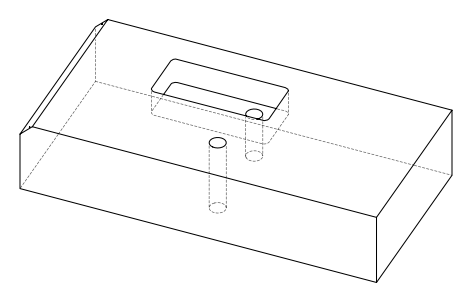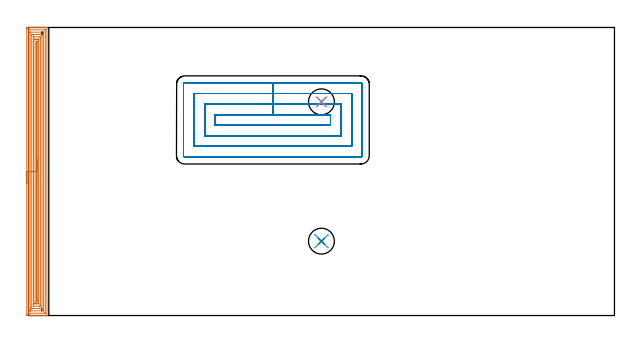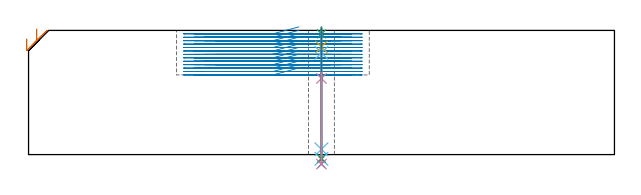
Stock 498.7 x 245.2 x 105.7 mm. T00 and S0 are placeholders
(PLAN: 10 operations, 8 tool changes, 51.6 min)
(1 AREA_MILL | FG_CHAMFER_SURFACE | UGT0205_001 | 13.92 min | 36266 mm3)
(2 MILL_RECTANGULAR_POCKET | POCKET_RECTANGULAR_STRAIGHT | NXT0201_011 | Follow Part, ap 3, ae 75% | 35.43 min | 464950 mm3)
(3 SPOT_DRILL | STEP1HOLE | NXT0321_9005460120000 | 0.05 min | 202 mm3)
(4 SPOT_DRILL_1 | STEP1HOLE_1 | NXT0321_9005460120000 | 0.06 min | 161 mm3)
(5 DRILL_BLIND_HOLE_INTO_CENTER | STEP1HOLE | NXT0301_065 | 0.07 min | 767 mm3)
(6 GUN_DRILL_THROUGH_HOLE | STEP1HOLE | UGT0307_006 | 0.52 min | 5829 mm3)
(7 DRILL_TO_ENLARGE_THROUGH_HOLE | STEP1HOLE | NXT0301_104 | 0.45 min | 9428 mm3)
(8 DRILL_TO_ENLARGE_THROUGH_HOLE_1 | STEP1HOLE | UGT0301_053 | 0.46 min | 23927 mm3)
(9 DRILL_THROUGH_HOLE_INTO_CENTER | STEP1HOLE_1 | NXT0301_065 | 0.3 min | 4526 mm3)
(10 DRILL_TO_ENLARGE_THROUGH_HOLE_2 | STEP1HOLE_1 | UGT0301_053 | 0.32 min | 20970 mm3)
(TOOL UGT0205_001 | Chamfer Mill 20 x 3 x 45 deg. | D20 FL50 Z2)
(TOOL NXT0201_011 | ENDMILL 12mm [2P460-1200-NA 1630] | D12 FL38 Z6)
(TOOL NXT0321_9005460120000 | NC Spot Drill, 142deg, 12mm, Carbide, Uncoated | D12 PA142 FL30 Z2)
(TOOL NXT0301_065 | Carbide Drill 9.4mm [860.1-0940-075A1-MM 2214] | D9.4 PA140 FL98 Z2)
(TOOL UGT0307_006 | Gun Drill 9 mm | D9 PA130 FL24 Z1)
(TOOL NXT0301_104 | Carbide Drill 14mm [860.1-1400-112A1-MM 2214] | D14 PA140 FL123 Z2)
(TOOL UGT0301_053 | Twist Drill 22 mm | D22 PA118 FL150 Z2)
(OP 1 AREA_MILL)
G17 G21 G94 G90
T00 M6
G54
G17 G0 G90 X-1.5 Y112.6 S1061 M3
G43 Z115.7 H0
Z98.5
G94 G1 Y112.638 Z97.628 F250.
Y112.752 Z96.764
Y112.941 Z95.912
Y113.203 Z95.08
Y113.537 Z94.274
Y113.94 Z93.5
Y114.408 Z92.764
Y114.94 Z92.072
Y115.529 Z91.429
Y116.172 Z90.84
Y116.864 Z90.309
Y117.6 Z89.84
Y118.374 Z89.437
Y119.18 Z89.103
Y120.012 Z88.841
Y120.863 Z88.652
Y121.728 Z88.538
Y122.6 Z88.5
Y244.578
X-1.497 Y244.891 Z88.502
X-1.492 Y245.19 Z88.506
X-1.188 Y245.2 Z88.809
X12.445 Z102.44
X13.878 Z103.874
X14.227 Z104.222
X14.924 Z104.924
X15.244 Z105.244
X15.648 Y245.193 Z105.64
X15.697 Y245.19 Z105.688
X15.7 Y245.025 Z105.7
Y0.175
X15.697 Y0.007 Z105.688
Y0.006 Z105.687
X15.647 Y0.002 Z105.638
X15.244 Y0. Z105.244
X14.924 Z104.923
X14.227 Z104.222
X12.987 Z102.984
X12.445 Z102.44
X11.825 Z101.821
X-1.189 Y0.001 Z88.808
X-1.492 Y0.01 Z88.506
X-1.499 Y0.312 Z88.499
Y0.33
X-1.5 Y122.6 Z88.5
X-0.086 Z89.914
Y242.85
X-0.085 Y242.91 Z89.915
X-0.08 Y243.028 Z89.92
X-0.071 Y243.19 Z89.929
X-0.027 Y243.193 Z89.973
X0.457 Y243.199 Z90.457
X13.82 Z103.82
X14.227 Y243.193 Z104.227
X14.278 Y243.19 Z104.278
X14.284 Y242.969 Z104.284
X14.285 Y242.85 Z104.285
X14.286 Y2.35 Z104.286
X14.285 Y2.29 Z104.285
X14.28 Y2.172 Z104.28
X14.271 Y2.01 Z104.271
X14.227 Y2.007 Z104.227
X13.743 Y2.001 Z103.743
X0.381 Z90.381
X-0.027 Y2.007 Z89.973
X-0.078 Y2.01 Z89.922
X-0.083 Y2.231 Z89.917
X-0.085 Y2.35 Z89.915
X-0.086 Y122.6 Z89.914
X1.328 Z91.328
X1.329 Y241.004 Z91.329
Y241.111
X1.332 Y241.163 Z91.332
X1.334 Y241.182 Z91.334
X1.365 Y241.19 Z91.365
X1.561 Y241.199 Z91.561
X12.445 Y241.2 Z102.445
X12.64 Y241.198 Z102.64
X12.771 Y241.194 Z102.771
X12.865 Y241.188 Z102.865
X12.868 Y241.146 Z102.868
X12.87 Y241.004 Z102.87
X12.871 Y240.576 Z102.871
X12.872 Y240.11 Z102.872
X12.871 Y4.196 Z102.871
Y4.089
X12.868 Y4.037 Z102.868
X12.865 Y4.018 Z102.865
X12.835 Y4.01 Z102.835
X12.639 Y4.001 Z102.639
X1.755 Y4. Z91.755
X1.56 Y4.001 Z91.56
X1.429 Y4.005 Z91.429
X1.335 Y4.011 Z91.335
X1.333 Y4.054 Z91.333
X1.33 Y4.196 Z91.33
X1.329 Y4.624 Z91.329
X1.328 Y5.09 Z91.328
Y122.6
X2.743 Z92.743
Y238.323
X2.746 Y239.117 Z92.746
X2.748 Y239.171 Z92.748
X2.751 Y239.19 Z92.751
X2.772 Y239.192 Z92.772
X2.881 Y239.196 Z92.881
X3.1 Y239.199 Z93.1
X11.107 Z101.107
X11.321 Y239.197 Z101.321
X11.427 Y239.192 Z101.427
X11.449 Y239.19 Z101.449
X11.451 Y239.175 Z101.451
X11.453 Y239.135 Z101.453
X11.457 Y238.42 Z101.457
Y238.323
Y6.877
X11.454 Y6.083 Z101.454
X11.452 Y6.029 Z101.452
X11.449 Y6.01 Z101.449
X11.428 Y6.008 Z101.428
X11.319 Y6.004 Z101.319
X11.1 Y6.001 Z101.1
X3.093 Z93.093
X2.879 Y6.003 Z92.879
X2.773 Y6.008 Z92.773
X2.751 Y6.01 Z92.751
X2.749 Y6.024 Z92.749
X2.747 Y6.065 Z92.747
X2.743 Y6.78 Z92.743
Y6.877
Y122.6
X4.157 Z94.157
Y236.807
X4.16 Y237.079 Z94.16
X4.163 Y237.156 Z94.163
X4.165 Y237.191 Z94.165
X4.18 Y237.193 Z94.18
X4.262 Y237.197 Z94.262
X4.428 Y237.199 Z94.428
X4.656 Y237.2 Z94.656
X9.773 Y237.199 Z99.773
X10.005 Y237.197 Z100.005
X10.035 Y237.19 Z100.035
X10.037 Y237.184 Z100.037
X10.04 Y237.161 Z100.04
X10.043 Y236.536 Z100.043
Y236.264
Y8.393
X10.04 Y8.121 Z100.04
X10.037 Y8.045 Z100.037
X10.035 Y8.01 Z100.035
X10.02 Y8.008 Z100.02
X9.938 Y8.004 Z99.938
X9.773 Y8.001 Z99.773
X9.544 Y8. Z99.544
X4.428 Y8.001 Z94.428
X4.195 Y8.003 Z94.195
X4.165 Y8.01 Z94.165
X4.163 Y8.016 Z94.163
X4.16 Y8.039 Z94.16
X4.157 Y8.664 Z94.157
Y8.936
Y122.6
X5.571 Z95.571
X5.572 Y234.749 Z95.572
X5.574 Y235.068 Z95.574
X5.576 Y235.148 Z95.576
X5.578 Y235.18 Z95.578
X5.61 Y235.19 Z95.61
X5.763 Y235.197 Z95.763
X6.209 Y235.199 Z96.209
X6.65 Y235.2 Z96.65
X7.541 Z97.541
X7.991 Y235.199 Z97.991
X8.435 Y235.197 Z98.435
X8.594 Y235.19 Z98.594
X8.622 Y235.182 Z98.622
X8.624 Y235.127 Z98.624
X8.627 Y235.004 Z98.627
X8.628 Y234.749 Z98.628
X8.629 Y234.109 Z98.629
X8.628 Y10.451 Z98.628
X8.626 Y10.131 Z98.626
X8.624 Y10.052 Z98.624
X8.622 Y10.02 Z98.622
X8.59 Y10.01 Z98.59
X8.437 Y10.004 Z98.437
X7.991 Y10.001 Z97.991
X7.55 Y10. Z97.55
X6.659 Z96.659
X6.209 Y10.001 Z96.209
X5.765 Y10.003 Z95.765
X5.606 Y10.01 Z95.606
X5.578 Y10.018 Z95.578
X5.576 Y10.073 Z95.576
X5.573 Y10.196 Z95.573
X5.572 Y10.451 Z95.572
X5.571 Y11.092 Z95.571
Y122.6
X6.985 Z96.985
Y232.183
X6.987 Y232.961 Z96.987
X6.988 Y233.074 Z96.988
X6.992 Y233.182 Z96.992
X7.1 Y233.191 Z97.1
X7.179 Y233.192 Z97.179
X7.202 Y233.191 Z97.202
X7.208 Y233.151 Z97.208
X7.212 Y233.076 Z97.212
X7.214 Y232.961 Z97.214
X7.215 Y13.017 Z97.215
X7.213 Y12.239 Z97.213
X7.212 Y12.126 Z97.212
X7.208 Y12.018 Z97.208
X7.1 Y12.009 Z97.1
X7.021 Y12.008 Z97.021
X6.998 Y12.009 Z96.998
X6.992 Y12.048 Z96.992
X6.988 Y12.124 Z96.988
X6.986 Y12.239 Z96.986
X6.985 Y122.6 Z96.985
Y123.472 Z97.023
Y124.336 Z97.137
Y125.188 Z97.326
Y126.02 Z97.588
Y126.826 Z97.922
Y127.6 Z98.325
Y128.336 Z98.794
Y129.028 Z99.325
Y129.671 Z99.914
Y130.26 Z100.557
Y130.791 Z101.25
Y131.26 Z101.985
Y131.663 Z102.759
Y131.997 Z103.565
Y132.259 Z104.397
Y132.448 Z105.249
Y132.562 Z106.114
Y132.6 Z106.985
G0 Z115.7
M5
M2
(OP 2 MILL_RECTANGULAR_POCKET)
G17 G21 G94 G90
T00 M6
G54
G17 G0 G90 X230.026 Y171. S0 M3
G43 Z115.7 H1
Z108.7
G94 G1 X207.95 Z102.785 F250.
X158.9 F500.
Y162.
X257.
Y171.
X207.95
Y180.
X149.9
Y153.
X266.
Y180.
X207.95
Y189.
X140.9
Y144.
X275.
Y189.
X207.95
Y198.
X132.9
G3 X131.9 Y197. R1.
G1 Y136.
G3 X132.9 Y135. R1.
G1 X283.
G3 X284. Y136. R1.
G1 Y197.
G3 X283. Y198. R1.
G1 X207.95
X206.95
G0 X230.026 Y171. Z105.785
G1 X207.95 Z99.869 F250.
X158.9 F500.
Y162.
X257.
Y171.
X207.95
Y180.
X149.9
Y153.
X266.
Y180.
X207.95
Y189.
X140.9
Y144.
X275.
Y189.
X207.95
Y198.
X132.9
G3 X131.9 Y197. R1.
G1 Y136.
G3 X132.9 Y135. R1.
G1 X283.
G3 X284. Y136. R1.
G1 Y197.
G3 X283. Y198. R1.
G1 X207.95
X206.95
G0 X230.026 Y171. Z102.869
G1 X207.95 Z96.954 F250.
X158.9 F500.
Y162.
X257.
Y171.
X207.95
Y180.
X149.9
Y153.
X266.
Y180.
X207.95
Y189.
X140.9
Y144.
X275.
Y189.
X207.95
Y198.
X132.9
G3 X131.9 Y197. R1.
G1 Y136.
G3 X132.9 Y135. R1.
G1 X283.
G3 X284. Y136. R1.
G1 Y197.
G3 X283. Y198. R1.
G1 X207.95
X206.95
G0 X230.026 Y171. Z99.954
G1 X207.95 Z94.038 F250.
X158.9 F500.
Y162.
X257.
Y171.
X207.95
Y180.
X149.9
Y153.
X266.
Y180.
X207.95
Y189.
X140.9
Y144.
X275.
Y189.
X207.95
Y198.
X132.9
G3 X131.9 Y197. R1.
G1 Y136.
G3 X132.9 Y135. R1.
G1 X283.
G3 X284. Y136. R1.
G1 Y197.
G3 X283. Y198. R1.
G1 X207.95
X206.95
G0 X230.026 Y171. Z97.038
G1 X207.95 Z91.123 F250.
X158.9 F500.
Y162.
X257.
Y171.
X207.95
Y180.
X149.9
Y153.
X266.
Y180.
X207.95
Y189.
X140.9
Y144.
X275.
Y189.
X207.95
Y198.
X132.9
G3 X131.9 Y197. R1.
G1 Y136.
G3 X132.9 Y135. R1.
G1 X283.
G3 X284. Y136. R1.
G1 Y197.
G3 X283. Y198. R1.
G1 X207.95
X206.95
G0 X230.026 Y171. Z94.123
G1 X207.95 Z88.208 F250.
X158.9 F500.
Y162.
X257.
Y171.
X207.95
Y180.
X149.9
Y153.
X266.
Y180.
X207.95
Y189.
X140.9
Y144.
X275.
Y189.
X207.95
Y198.
X132.9
G3 X131.9 Y197. R1.
G1 Y136.
G3 X132.9 Y135. R1.
G1 X283.
G3 X284. Y136. R1.
G1 Y197.
G3 X283. Y198. R1.
G1 X207.95
X206.95
G0 X230.026 Y171. Z91.208
G1 X207.95 Z85.292 F250.
X158.9 F500.
Y162.
X257.
Y171.
X207.95
Y180.
X149.9
Y153.
X266.
Y180.
X207.95
Y189.
X140.9
Y144.
X275.
Y189.
X207.95
Y198.
X132.9
G3 X131.9 Y197. R1.
G1 Y136.
G3 X132.9 Y135. R1.
G1 X283.
G3 X284. Y136. R1.
G1 Y197.
G3 X283. Y198. R1.
G1 X207.95
X206.95
G0 X230.026 Y171. Z88.292
G1 X207.95 Z82.377 F250.
X158.9 F500.
Y162.
X257.
Y171.
X207.95
Y180.
X149.9
Y153.
X266.
Y180.
X207.95
Y189.
X140.9
Y144.
X275.
Y189.
X207.95
Y198.
X132.9
G3 X131.9 Y197. R1.
G1 Y136.
G3 X132.9 Y135. R1.
G1 X283.
G3 X284. Y136. R1.
G1 Y197.
G3 X283. Y198. R1.
G1 X207.95
X206.95
G0 X230.026 Y171. Z85.377
G1 X207.95 Z79.462 F250.
X158.9 F500.
Y162.
X257.
Y171.
X207.95
Y180.
X149.9
Y153.
X266.
Y180.
X207.95
Y189.
X140.9
Y144.
X275.
Y189.
X207.95
Y198.
X132.9
G3 X131.9 Y197. R1.
G1 Y136.
G3 X132.9 Y135. R1.
G1 X283.
G3 X284. Y136. R1.
G1 Y197.
G3 X283. Y198. R1.
G1 X207.95
X206.95
G0 X230.026 Y171. Z82.462
G1 X207.95 Z76.546 F250.
X158.9 F500.
Y162.
X257.
Y171.
X207.95
Y180.
X149.9
Y153.
X266.
Y180.
X207.95
Y189.
X140.9
Y144.
X275.
Y189.
X207.95
Y198.
X132.9
G3 X131.9 Y197. R1.
G1 Y136.
G3 X132.9 Y135. R1.
G1 X283.
G3 X284. Y136. R1.
G1 Y197.
G3 X283. Y198. R1.
G1 X207.95
X206.95
G0 X230.026 Y171. Z79.546
G1 X207.95 Z73.631 F250.
X158.9 F500.
Y162.
X257.
Y171.
X207.95
Y180.
X149.9
Y153.
X266.
Y180.
X207.95
Y189.
X140.9
Y144.
X275.
Y189.
X207.95
Y198.
X132.9
G3 X131.9 Y197. R1.
G1 Y136.
G3 X132.9 Y135. R1.
G1 X283.
G3 X284. Y136. R1.
G1 Y197.
G3 X283. Y198. R1.
G1 X207.95
X206.95
G0 X230.026 Y171. Z76.631
G1 X207.95 Z70.715 F250.
X158.9 F500.
Y162.
X257.
Y171.
X207.95
Y180.
X149.9
Y153.
X266.
Y180.
X207.95
Y189.
X140.9
Y144.
X275.
Y189.
X207.95
Y198.
X132.9
G3 X131.9 Y197. R1.
G1 Y136.
G3 X132.9 Y135. R1.
G1 X283.
G3 X284. Y136. R1.
G1 Y197.
G3 X283. Y198. R1.
G1 X207.95
X206.95
G0 X230.026 Y171. Z73.715
G1 X207.95 Z67.8 F250.
X158.9 F500.
Y162.
X257.
Y171.
X207.95
Y180.
X149.9
Y153.
X266.
Y180.
X207.95
Y189.
X140.9
Y144.
X275.
Y189.
X207.95
Y198.
X132.9
G3 X131.9 Y197. R1.
G1 Y136.
G3 X132.9 Y135. R1.
G1 X283.
G3 X284. Y136. R1.
G1 Y197.
G3 X283. Y198. R1.
G1 X207.95
X206.95
G0 Z115.7
M5
M2
(OP 3 SPOT_DRILL)
G17 G21 G94 G90
T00 M6
G54
G17 G0 G90 X249.3 Y63.3 S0 M3
G43 Z115.7 H0
G94 G81 G98 Z102.7 F250. R108.7
G80
M5
M2
(OP 4 SPOT_DRILL_1)
G17 G21 G94 G90
T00 M6
G54
G17 G0 G90 X249.3 Y181.9 S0 M3
G43 Z115.7 H0
G94 G81 G98 Z64.8 F250. R70.8
G80
M5
M2
(OP 5 DRILL_BLIND_HOLE_INTO_CENTER)
G17 G21 G94 G90
T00 M6
G54
G17 G0 G90 X249.3 Y63.3 S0 M3
G43 Z115.7 H1
G94 G81 G98 Z91.6 F250. R107.7
G80
M5
M2
(OP 6 GUN_DRILL_THROUGH_HOLE)
G17 G21 G94 G90
T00 M6
G54
G17 G0 G90 X249.3 Y63.3 M8
G43 Z115.7 H0
Z102.009
S716 M3
G94 G1 Z86.639 F125. M26
G4 X.084
Z4.5 F250.
G4 X.084
Z-3.598 F125.
G4 X.084
M5
M9
G0 Z102.009
Z115.7
M2
(OP 7 DRILL_TO_ENLARGE_THROUGH_HOLE)
G17 G21 G94 G90
T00 M6
G54
G17 G0 G90 X249.3 Y63.3 S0 M3
G43 Z115.7 H1
G94 G73 G98 Z-4.048 F250. Q13.718 R107.7
G80
M5
M2
(OP 8 DRILL_TO_ENLARGE_THROUGH_HOLE_1)
G17 G21 G94 G90
T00 M6
G54
G17 G0 G90 X249.3 Y63.3 S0 M3
G43 Z115.7 H0
G94 G73 G98 Z-8.109 F250. Q18.968 R107.7
G80
M5
M2
(OP 9 DRILL_THROUGH_HOLE_INTO_CENTER)
G17 G21 G94 G90
T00 M6
G54
G17 G0 G90 X249.3 Y181.9 S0 M3
G43 Z115.7 H1
G94 G73 G98 Z-3.211 F250. Q8.876 R69.8
G80
M5
M2
(OP 10 DRILL_TO_ENLARGE_THROUGH_HOLE_2)
G17 G21 G94 G90
T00 M6
G54
G17 G0 G90 X249.3 Y181.9 S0 M3
G43 Z115.7 H0
G94 G73 G98 Z-8.109 F250. Q18.977 R69.8
G80
M5
M2
